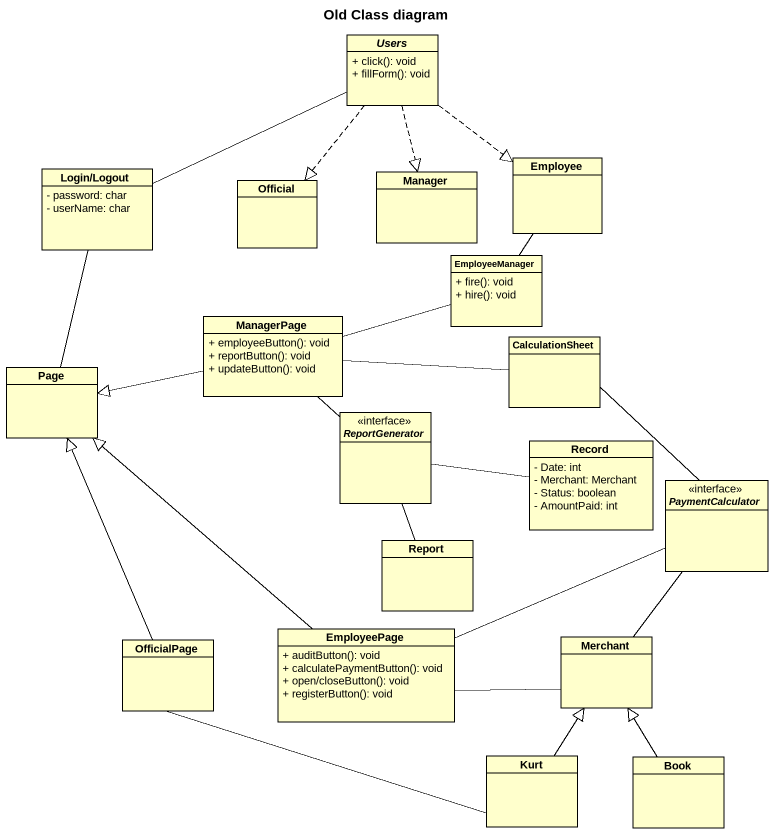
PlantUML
@startuml
title Old Class diagram
hide circle
hide empty members
skinparam classAttributeIconSize 0
abstract class Users {
  + click(): void
  + fillForm(): void
}
class "Login/Logout" as Login_Logout {
  - password: char
  - userName: char
}
class Official
class Manager
class Employee
class EmployeeManager {
  + fire(): void
  + hire(): void
}
class ManagerPage {
  + employeeButton(): void
  + reportButton(): void
  + updateButton(): void
}
class "Page" as Page_
class CalculationSheet
interface ReportGenerator <<interface>>
class "Record" as Record_ {
  - Date: int
  - Merchant: Merchant
  - Status: boolean
  - AmountPaid: int
}
interface PaymentCalculator <<interface>>
class Report
class OfficialPage
class EmployeePage {
  + auditButton(): void
  + calculatePaymentButton(): void
  + open/closeButton(): void
  + registerButton(): void
}
class Merchant
class Kurt
class Book
Users ..|> Official
Users ..|> Manager
Users ..|> Employee
Login_Logout -right- Users
Login_Logout -- Page_
EmployeeManager -up- Employee
ManagerPage -right- EmployeeManager
ManagerPage -left-|> Page_
ManagerPage -right- CalculationSheet
ManagerPage -- ReportGenerator
ReportGenerator -right- Record_
ReportGenerator -- Report
PaymentCalculator -up- CalculationSheet
PaymentCalculator -- Merchant
OfficialPage -up-|> Page_
EmployeePage -up-|> Page_
EmployeePage -right- PaymentCalculator
EmployeePage -right- Merchant
Kurt -left- OfficialPage
Kurt -up-|> Merchant
Book -up-|> Merchant
@enduml
